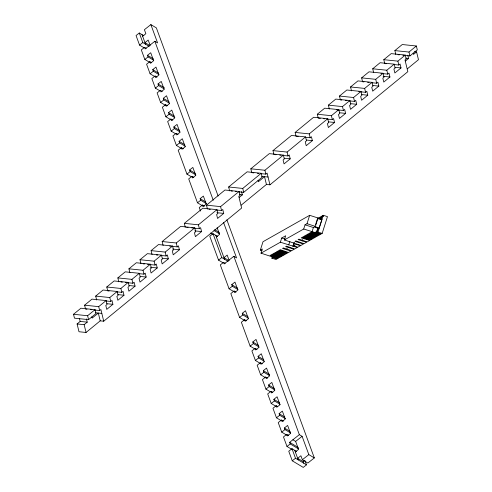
<?xml version="1.0" encoding="UTF-8"?>
<svg xmlns="http://www.w3.org/2000/svg" width="492" height="492" viewBox="0 0 492 492"><rect width="100%" height="100%" fill="white"/><g stroke="black" fill="none" stroke-linecap="round" stroke-linejoin="round"><path stroke-width="0.74" d="M261.922 250.6L260.354 250.096L263.005 241.72L309.659 215.318L318.035 217.999L315.384 226.382L314.954 226.627L319.136 227.968L321.959 219.493M281.793 251.394L281.35 252.79L277.168 251.449L276.301 251.935L284.85 254.524L283.81 255.108L275.612 252.328L274.745 252.82L283.294 255.403L282.254 255.988L274.056 253.208L273.189 253.7L281.738 256.283L280.698 256.873L272.5 254.087L271.639 254.579L280.182 257.162L279.142 257.753L270.944 254.967L270.083 255.459L278.626 258.042L277.586 258.632L261.018 253.165L262.341 248.977L260.354 250.096M271.848 258.171L272.888 257.58L277.07 258.921L276.037 259.512L271.848 258.171L272.291 256.775M274.265 256.799L274.708 255.403M274.438 256.701L274.88 255.305M261.018 253.165L280.372 242.212L281.695 238.023L285.674 235.773L284.345 239.961L300.92 245.428L303.509 243.964L294.966 241.375L295.827 240.889L304.025 243.669L306.621 242.205L298.072 239.616L298.939 239.13L307.137 241.91L309.732 240.447L301.184 237.857L302.051 237.365L310.249 240.151L311.288 239.561L302.74 236.978L303.607 236.486L311.805 239.272L312.838 238.681L304.296 236.098L305.163 235.607L313.361 238.392L314.394 237.802L305.852 235.219L306.713 234.727L310.901 236.068L311.344 234.672M279.622 253.767L280.065 252.371M280.489 253.282L280.932 251.886M280.372 242.212L297.291 247.482L294.696 248.952L286.498 246.166L285.631 246.658L294.179 249.241L291.584 250.711L283.386 247.931L282.525 248.417L286.707 249.758L287.15 248.362M288.743 244.899L289.849 241.406M292.931 246.24L294.031 242.747M293.103 246.141L294.204 242.648M293.619 245.846L296.215 244.383L300.397 245.723L297.808 247.193L293.619 245.846L294.505 243.054M284.345 239.961L303.699 229.014L305.028 224.819L307.014 223.7L309.659 215.318M302.26 240.957L302.703 239.561M310.04 236.56L310.477 235.164M312.069 231.695L313.398 227.507L314.259 227.015L318.447 228.362M315.612 224.53L317.383 218.946M318.699 219.045L319.136 217.648L320.175 217.058L319.511 219.155M320.034 218.86L320.692 216.769L321.731 216.179L320.624 219.672M303.699 229.014L320.618 234.284L319.579 234.868L315.397 233.528L316.227 231.332M316.258 233.042L317.58 228.848M316.43 232.944L317.758 228.749M321.147 219.377L322.248 215.89L323.287 215.299L327.469 216.64L322.174 233.405L321.135 233.989L316.946 232.648L318.275 228.46L319.308 227.87M316.946 232.648L317.986 232.064L323.287 215.299M73.523 314.277L80.909 308.22L95.005 309.671L95.958 313.564L88.572 319.628L74.47 318.176L73.523 314.277L87.619 315.729L95.005 309.671M85.393 308.435L84.599 305.188L91.986 299.124L106.087 300.575L107.041 304.474L105.805 305.483L106.758 309.382L112.914 304.327L111.967 300.428L110.731 301.442L106.198 300.975M96.635 299.991L95.682 296.092L103.068 290.034L117.17 291.485L118.117 295.378L116.887 296.393L117.84 300.286L123.996 295.231L123.043 291.338L121.813 292.346L116.524 291.805M109.126 291.043L107.717 290.895L106.764 287.002L114.15 280.944L128.252 282.39L129.199 286.289L127.969 287.297L128.916 291.196L135.079 286.141L134.125 282.248L132.895 283.257L128.363 282.789M118.793 281.805L117.846 277.906L125.232 271.848L139.328 273.3L140.281 277.193L139.052 278.208L139.999 282.101L146.161 277.051L145.208 273.152L143.978 274.161L138.689 273.62M129.876 272.716L128.929 268.817L136.315 262.759L150.411 264.204L151.364 268.103L150.128 269.112L151.081 273.011L157.237 267.955L156.29 264.063L155.06 265.071L150.527 264.604M140.958 263.62L140.005 259.727L147.391 253.663L161.493 255.114L162.44 259.007L161.21 260.022L162.163 263.915L168.319 258.866L167.372 254.967L166.136 255.975L160.853 255.434M152.04 254.53L151.087 250.631L158.473 244.573L172.575 246.025L173.522 249.918L172.292 250.926L173.239 254.825L179.402 249.77L178.448 245.877L177.218 246.886L172.686 246.418M163.116 245.434L162.169 241.541L180.638 226.388L194.734 227.839L195.687 231.732L194.457 232.741L195.404 236.64L201.56 231.584L200.613 227.691L199.383 228.7L194.85 228.233M185.281 227.249L184.334 223.356L202.796 208.202L216.898 209.653L217.845 213.546L216.615 214.555L217.569 218.454L223.725 213.399L222.778 209.506L221.541 210.514L217.009 210.047M207.446 209.063L206.492 205.17L224.961 190.017L239.057 191.468L240.01 195.361L238.78 196.376L241.627 208.061L103.732 321.208L100.208 320.846L86.051 332.469L78.997 331.743L77.096 323.951L80.178 321.424L87.225 322.149L86.438 318.902M229.604 190.878L228.657 186.985L247.119 171.831L261.221 173.282L262.175 177.175L243.706 192.329L238.768 191.825M251.769 172.692L250.815 168.799L269.284 153.645L283.386 155.097L284.333 158.99L283.103 160.005L284.05 163.898L290.212 158.842L289.259 154.949L288.029 155.958L283.497 155.49M273.927 154.506L272.98 150.613L291.448 135.46L305.544 136.911L306.498 140.804L305.261 141.819L306.215 145.712L312.371 140.657L311.424 136.764L310.194 137.772L305.661 137.305M296.092 136.321L295.138 132.428L313.607 117.274L327.709 118.726L328.656 122.619L327.426 123.633L328.373 127.526L334.535 122.477L333.582 118.578L332.352 119.587L327.063 119.046M320.366 118.357L318.25 118.135L317.303 114.242L324.689 108.185L338.791 109.63L339.738 113.529L338.508 114.538L339.455 118.437L345.618 113.381L344.664 109.488L343.434 110.497L336.639 109.796M329.332 109.046L328.385 105.147L335.772 99.089L349.867 100.54L350.821 104.433L349.591 105.448L350.538 109.341L356.7 104.292L355.747 100.393L354.517 101.401L349.228 100.86M341.823 100.097L340.415 99.956L339.468 96.057L346.854 89.999L360.95 91.444L361.903 95.343L360.667 96.352L361.62 100.251L367.776 95.196L366.829 91.303L365.599 92.311L358.797 91.61M351.497 90.86L350.544 86.967L357.93 80.903L372.032 82.355L372.979 86.254L371.749 87.262L372.702 91.155L378.858 86.106L377.911 82.207L376.675 83.216L371.392 82.674M362.419 81.118L361.626 77.871L369.012 71.814L383.114 73.265L384.061 77.158L382.831 78.166L383.778 82.066L389.941 77.01L388.988 73.117L387.757 74.126L380.962 73.425M373.656 72.675L372.708 68.782L380.095 62.718L394.197 64.169L395.144 68.068L393.914 69.077L394.861 72.97L401.023 67.921L400.07 64.021L398.84 65.036L393.551 64.489M386.146 63.726L384.738 63.585L383.791 59.686L391.177 53.628L405.273 55.079L406.226 58.972L404.996 59.981L407.843 71.672L269.948 184.82L266.424 184.457L241.185 205.17M395.82 54.489L394.873 50.596L402.253 44.532L416.355 45.984L417.308 49.883L409.922 55.94L402.868 55.215M84.599 305.188L98.701 306.639L106.087 300.575M95.682 296.092L109.784 297.543L117.17 291.485M106.764 287.002L120.866 288.453L128.252 282.39M117.846 277.906L131.942 279.358L139.328 273.3M128.929 268.817L143.024 270.268L150.411 264.204M140.005 259.727L154.107 261.172L161.493 255.114M151.087 250.631L165.189 252.082L172.575 246.025M162.169 241.541L176.271 242.987L194.734 227.839M184.334 223.356L198.43 224.807L216.898 209.653M206.492 205.17L220.594 206.622L239.057 191.468M228.657 186.985L242.753 188.436L261.221 173.282M250.815 168.799L264.917 170.25L283.386 155.097M272.98 150.613L287.082 152.065L305.544 136.911M295.138 132.428L309.24 133.879L327.709 118.726M317.303 114.242L331.405 115.694L338.791 109.63M328.385 105.147L342.481 106.598L349.867 100.54M339.468 96.057L353.563 97.508L360.95 91.444M350.544 86.967L364.646 88.412L372.032 82.355M361.626 77.871L375.728 79.323L383.114 73.265M372.708 68.782L386.81 70.227L394.197 64.169M383.791 59.686L397.887 61.137L405.273 55.079M394.873 50.596L408.969 52.047L416.355 45.984M94.716 310.028L99.655 310.532L100.885 309.523L103.732 321.208M260.932 173.639L265.865 174.143L267.101 173.135L269.948 184.82M77.096 323.951L84.15 324.677L87.225 322.149M239.284 197.378L242.359 194.85L241.572 191.603M405.5 60.99L408.575 58.462L407.788 55.215M407.401 68.782L418.477 59.692L416.576 51.9L413.501 54.421L413.182 53.124M143.867 35.75L139.285 33.001L136.05 35.553L139.562 45.11L144.088 47.829M218.116 196.013L156.364 27.896L150.866 24.6L144.396 29.704L145.86 33.69L142.625 36.242M139.562 45.11L142.797 42.558L149.211 46.402M146.204 48.327L144.556 47.337L141.315 49.889L144.826 59.446L149.353 62.158M150.866 24.6L157.594 42.921L154.845 41.266L145.14 48.929L144.556 47.337M153.775 60.313L148.061 56.894L147.477 55.295L150.712 52.742L153.639 60.713L150.404 63.265L149.82 61.672L146.585 64.224L150.091 73.782L154.617 76.494M144.826 59.446L148.061 56.894M159.039 74.649L153.326 71.223L152.741 69.63L155.976 67.078L158.904 75.042L155.669 77.601L155.085 76.008L151.85 78.56L155.355 88.111L159.888 90.829M150.091 73.782L153.326 71.223M164.303 88.984L158.596 85.559L158.006 83.966L161.247 81.414L164.168 89.378L160.933 91.93L160.349 90.337L157.114 92.896L160.626 102.447L165.798 105.552M155.355 88.111L158.596 85.559M169.568 103.32L163.861 99.894L163.276 98.302L166.511 95.743L169.439 103.714L166.198 106.266L165.613 104.673L162.378 107.225L165.89 116.782L171.062 119.888M160.626 102.447L163.861 99.894M174.832 117.656L169.125 114.23L168.541 112.637L171.776 110.079L174.703 118.049L171.468 120.602L170.878 119.009L167.643 121.561L171.155 131.118L175.681 133.83M165.89 116.782L169.125 114.23M180.097 131.985L174.389 128.56L173.805 126.967L177.04 124.415L179.967 132.379L176.733 134.937L176.148 133.344L172.913 135.897L176.419 145.447L180.945 148.166M171.155 131.118L174.389 128.56M185.367 146.321L179.654 142.895L179.07 141.302L182.304 138.75L185.232 146.714L181.997 149.273L181.413 147.674L178.178 150.232L186.954 174.119L191.48 176.837M176.419 145.447L179.654 142.895M195.896 174.992L190.189 171.567L189.605 169.974L192.839 167.415L195.767 175.386L192.526 177.938L191.942 176.345L188.707 178.897L197.483 202.784L202.655 205.89M186.954 174.119L190.189 171.567M206.425 203.657L200.718 200.232L200.133 198.639L203.368 196.087L206.296 204.051L203.061 206.609L202.476 205.016L199.235 207.569L200.527 211.08M197.483 202.784L200.718 200.232M217.587 236.431L213.005 233.682L209.77 236.234L218.546 260.127L223.073 262.839M216.339 236.923L219.573 234.37L217.138 227.734M218.546 260.127L221.781 257.568L228.196 261.418M225.182 263.343L223.534 262.353L220.299 264.905L229.075 288.792L233.602 291.51M223.608 222.624L236.578 257.931L233.829 256.283L224.118 263.946L223.534 262.353M238.017 289.665L232.31 286.239L231.726 284.647L234.961 282.094L237.888 290.059L234.653 292.611L234.069 291.018L230.834 293.57L239.604 317.463L244.137 320.175M229.075 288.792L232.31 286.239M248.552 318.33L242.845 314.905L242.255 313.312L245.49 310.76L248.417 318.73L245.182 321.282L244.598 319.689L241.363 322.242L250.139 346.128L255.311 349.234M239.604 317.463L242.845 314.905M259.081 347.001L253.374 343.576L252.79 341.983L256.024 339.431L258.952 347.395L255.717 349.947L255.127 348.354L251.892 350.913L255.403 360.464L259.93 363.182M250.139 346.128L253.374 343.576M264.345 361.337L258.638 357.912L258.054 356.319L261.289 353.76L264.216 361.731L260.981 364.283L260.397 362.69L257.156 365.242L260.668 374.799L265.194 377.512M255.403 360.464L258.638 357.912M269.616 375.667L263.903 372.247L263.318 370.648L266.553 368.096L269.481 376.066L266.246 378.619L265.662 377.026L262.427 379.578L265.932 389.135L270.459 391.847M260.668 374.799L263.903 372.247M274.88 390.002L269.167 386.577L268.583 384.984L271.818 382.432L274.745 390.396L271.51 392.954L270.926 391.361L267.691 393.914L271.197 403.465L275.729 406.183M265.932 389.135L269.167 386.577M280.145 404.338L274.438 400.912L273.847 399.319L277.088 396.767L280.01 404.731L276.775 407.284L276.19 405.691L272.955 408.249L276.467 417.8L280.993 420.519M271.197 403.465L274.438 400.912M285.409 418.674L279.702 415.248L279.118 413.655L282.353 411.103L285.28 419.067L282.039 421.619L281.455 420.027L278.22 422.579L281.731 432.136L286.904 435.242M276.467 417.8L279.702 415.248M290.674 433.009L284.966 429.584L284.382 427.991L287.617 425.432L290.544 433.403L287.31 435.955L286.719 434.362L283.484 436.914L286.996 446.472L292.168 449.571M281.731 432.136L284.966 429.584M289.647 442.32L297.894 447.271L298.478 448.864L290.231 443.913L289.647 442.32L299.351 434.664L302.1 436.312L308.835 454.626L314.327 457.923L307.857 463.034L302.359 459.737L300.895 455.752L297.66 458.304L303.158 461.607L303.742 463.2M286.996 446.472L290.231 443.913M292.881 439.768L295.63 441.416L302.1 436.312M296.571 451.447L291.99 448.698L288.755 451.25L292.26 460.801L303.257 467.4L306.491 464.848L304.868 460.426M295.323 451.939L298.558 449.387L295.63 441.416M292.26 460.801L295.495 458.249L306.491 464.848M302.359 459.737L308.835 454.626M303.158 461.607L304.234 460.752M318.035 217.999L317.604 218.245L321.786 219.586M317.586 218.528L318.619 217.938M281.35 252.79L285.366 254.229L286.399 253.644L277.857 251.055L278.724 250.569L286.922 253.349L287.955 252.765L279.413 250.176L280.274 249.69L288.478 252.47L291.067 251.006L286.707 249.758M310.901 236.068L314.917 237.513L315.95 236.923L307.408 234.34L308.269 233.848L316.467 236.627L317.506 236.043L308.964 233.454L309.825 232.968L318.023 235.748L319.062 235.164L310.52 232.575L311.381 232.089L315.569 233.429M414.461 51.678L416.576 51.9M397.936 54.71L399.344 54.852M405.759 58.173L408.575 58.462M394.978 67.299L401.023 67.921M383.139 76.309L389.941 77.01M362.579 81.77L363.988 81.912M367.61 82.287L369.123 82.441M372.819 85.485L378.858 86.106M361.737 94.575L367.776 95.196M345.452 100.473L346.965 100.626M350.655 103.664L356.7 104.292M339.572 112.76L345.618 113.381M323.287 118.658L324.8 118.812M328.49 121.85L334.535 122.477M296.799 136.395L298.207 136.542M306.332 140.035L312.371 140.657M274.634 154.58L276.043 154.728M279.72 155.103L281.233 155.263M284.167 158.221L290.212 158.842M252.47 172.766L253.884 172.913M257.408 173.276L258.817 173.418M261.707 176.376L268.048 177.028M231.012 191.025L232.427 191.167M235.244 191.462L236.658 191.603M239.542 194.561L242.359 194.85M208.854 209.211L210.262 209.352M216.929 212.704L223.725 213.399M186.689 227.396L188.104 227.538M191.825 227.925L193.338 228.079M194.764 230.883L201.56 231.584M169.666 246.111L171.179 246.264M172.606 249.069L179.402 249.77M156.321 254.967L157.827 255.12M162.28 258.245L168.319 258.866M143.074 263.835L144.482 263.983M147.502 264.296L149.014 264.45M150.441 267.254L157.237 267.955M140.115 276.424L146.161 277.051M120.909 282.021L122.317 282.168M125.343 282.482L126.85 282.636M129.033 285.52L135.079 286.141M117.951 294.61L123.996 295.231M106.875 303.705L112.914 304.327M85.553 309.081L86.961 309.228M90.485 309.591L91.899 309.739M95.491 312.764L101.832 313.416M322.248 215.89L323.644 216.332M307.014 223.7L315.384 226.382M305.028 224.819L313.398 227.507M317.986 232.064L322.174 233.405M281.695 238.023L285.188 239.143M149.845 45.541L144.962 42.613L148.197 40.061L150.146 45.369M147.477 55.295L153.184 58.72M149.82 61.672L151.72 62.81M152.741 69.63L158.455 73.056M155.085 76.008L156.985 77.146M158.006 83.966L164.353 87.773M160.349 90.337L162.255 91.481M163.276 98.302L168.984 101.727M165.613 104.673L167.52 105.817M168.541 112.637L174.248 116.057M170.878 119.009L172.784 120.153M173.805 126.967L179.512 130.392M176.148 133.344L178.049 134.482M179.07 141.302L184.777 144.728M181.413 147.674L183.313 148.818M189.605 169.974L195.312 173.399M191.942 176.345L193.848 177.489M200.133 198.639L205.84 202.064M202.476 205.016L204.377 206.154M214.635 229.69L218.909 232.255L219.493 233.848L213.995 230.551M210.601 233.005L212.538 234.174M228.829 260.557L223.946 257.623L227.181 255.071L229.131 260.385M231.726 284.647L237.433 288.072M234.069 291.018L235.969 292.162M242.255 313.312L247.968 316.737M244.598 319.689L246.498 320.827M252.79 341.983L258.497 345.409M255.127 348.354L257.033 349.498M258.054 356.319L263.761 359.744M260.397 362.69L262.298 363.834M263.318 370.648L269.665 374.455M265.662 377.026L267.562 378.163M268.583 384.984L274.296 388.409M270.926 391.361L272.826 392.499M273.847 399.319L279.561 402.745M276.19 405.691L277.457 406.453M279.118 413.655L284.825 417.081M281.455 420.027L283.361 421.17M284.382 427.991L290.089 431.41M286.719 434.362L288.626 435.506M226.867 219.826L314.327 457.923M154.845 41.266L213.239 200.226M233.829 256.283L299.351 434.664M142.034 34.649L145.546 44.206M215.754 235.33L224.53 259.216M294.739 450.346L298.244 459.897M139.285 33.001L142.797 42.558M213.005 233.682L221.781 257.568M291.99 448.698L295.495 458.249M408.969 52.047L409.922 55.94M397.887 61.137L398.84 65.036M386.81 70.227L387.757 74.126M375.728 79.323L376.675 83.216M364.646 88.412L365.599 92.311M353.563 97.508L354.517 101.401M342.481 106.598L343.434 110.497M331.405 115.694L332.352 119.587M309.24 133.879L310.194 137.772M287.082 152.065L288.029 155.958M264.917 170.25L265.865 174.143M266.424 184.457L264.524 176.665L258.368 181.72L258.048 180.423M242.753 188.436L243.706 192.329M220.594 206.622L221.541 210.514M198.43 224.807L199.383 228.7M176.271 242.987L177.218 246.886M165.189 252.082L166.136 255.975M154.107 261.172L155.06 265.071M143.024 270.268L143.978 274.161M131.942 279.358L132.895 283.257M120.866 288.453L121.813 292.346M109.784 297.543L110.731 301.442M98.701 306.639L99.655 310.532M100.208 320.846L98.308 313.053L92.152 318.109L91.832 316.811M87.619 315.729L88.572 319.628M84.15 324.677L86.051 332.469M79.544 318.828L80.178 321.424"/></g></svg>
